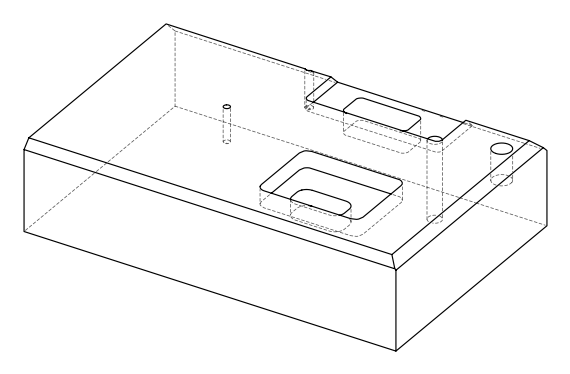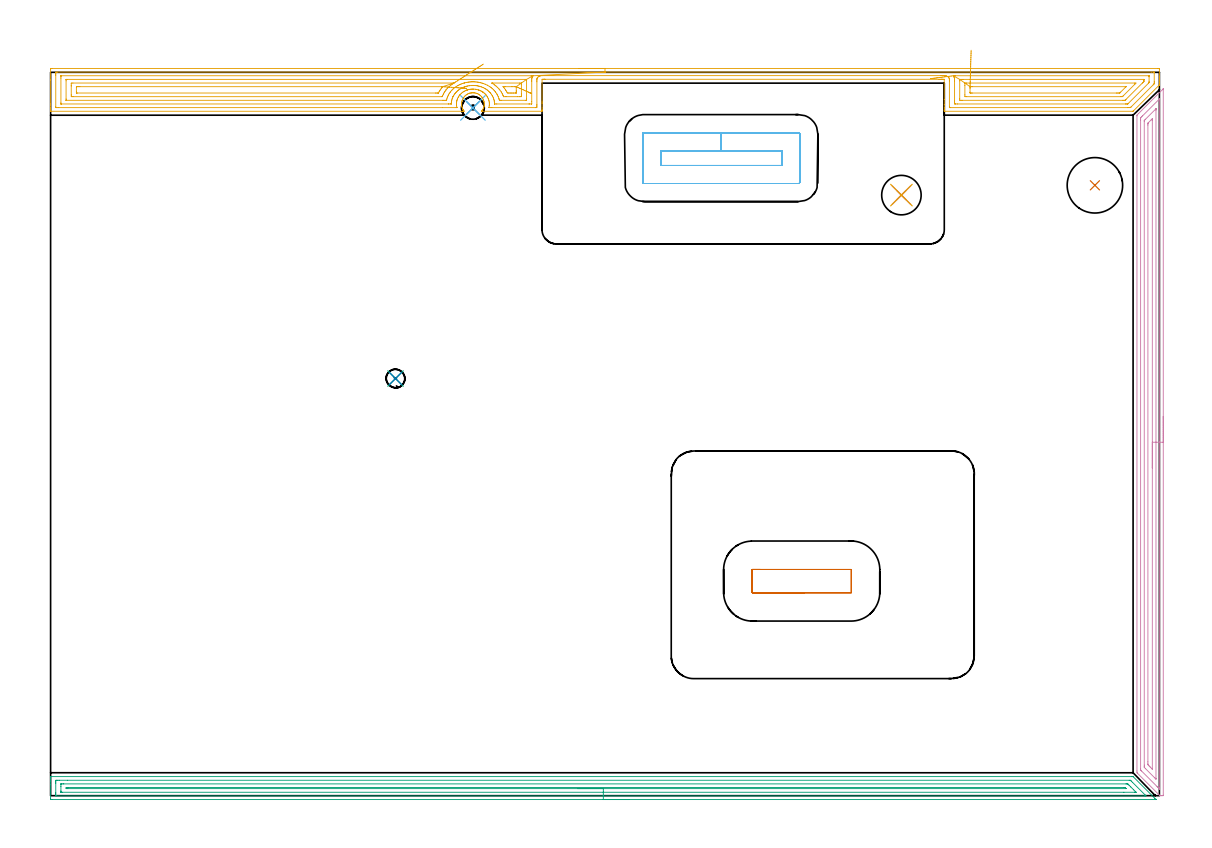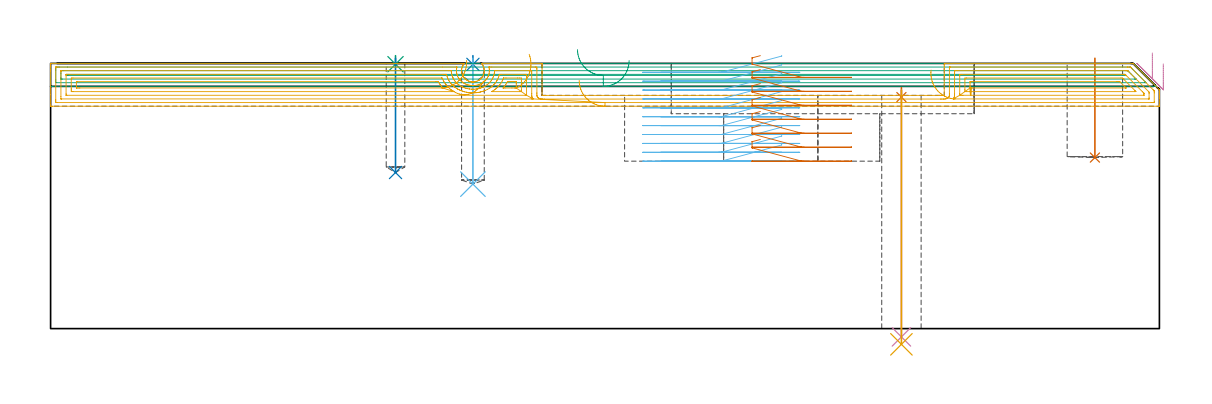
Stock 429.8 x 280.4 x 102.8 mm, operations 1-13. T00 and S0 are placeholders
(PLAN: 15 operations, 10 tool changes, 80.3 min)
(1 SPOT_DRILL | STEP1HOLE | NXT0321_9005460120000 | 0.03 min | 1315 mm3)
(2 SPOT_DRILL_1 | STEP1POCKET | NXT0321_9005460120000 | 0.03 min | 1 mm3)
(3 SPOT_DRILL_2 | STEP1POCKET_2 | NXT0321_9005460120000 | 0.03 min | 1 mm3)
(4 DRILL_THROUGH_HOLE_INTO_CENTER | STEP1HOLE | NXT0301_065 | 0.39 min | 6270 mm3)
(5 DRILL_TO_ENLARGE_THROUGH_HOLE | STEP1HOLE | UGT0301_283 | 0.4 min | 11273 mm3)
(6 DRILL_BLIND_HOLE_INTO_CENTER | STEP1POCKET | NXT0301_059 | 0.2 min | 2762 mm3)
(7 INDEXABLE_INSERT_DRILL_BLIND_HOLE_FROM_SOLID | STEP1POCKET_1 | NXT0302_014 | 0.16 min | 13140 mm3)
(8 DRILL_BLIND_HOLE_INTO_CENTER_1 | STEP1POCKET_2 | UGT0301_192 | 0.18 min | 1650 mm3)
(9 AREA_MILL | FG_CHAMFER_SURFACE | UGT0205_001 | 13.74 min | 17023 mm3)
(10 AREA_MILL_1 | FG_CHAMFER_SURFACE_1 | UGT0205_001 | 8.72 min | 14227 mm3)
(11 AREA_MILL_2 | FG_CHAMFER_SURFACE_2 | UGT0205_001 | 16.37 min | 57319 mm3)
(12 MILL_RECTANGULAR_POCKET | POCKET_RECTANGULAR_STRAIGHT | UGT0201_132 | Follow Part, ap 3.5, ae 75% | 7.14 min | 93865 mm3)
(13 MILL_RECTANGULAR_POCKET_1 | POCKET_RECTANGULAR_STRAIGHT_1 | UGT0201_105 | Follow Part, ap 5.5, ae 75% | 2.27 min | 67104 mm3)
(14 MILL_RECTANGULAR_POCKET_2 | POCKET_RECTANGULAR_STRAIGHT_2 | UGT0201_132 | Follow Part, ap 3.5, ae 75% | 11.74 min | 166152 mm3)
(15 MILL_SLOT | SLOT_PARTIAL_RECTANGULAR | NXT0201_013 | Follow Part, ap 2.5, ae 75% | 18.87 min | 76431 mm3)
(TOOL NXT0321_9005460120000 | NC Spot Drill, 142deg, 12mm, Carbide, Uncoated | D12 PA142 FL30 Z2)
(TOOL NXT0301_065 | Carbide Drill 9.4mm [860.1-0940-075A1-MM 2214] | D9.4 PA140 FL98 Z2)
(TOOL UGT0301_283 | Twist Drill 15.3 mm | D15.3 PA118 FL120 Z2)
(TOOL NXT0301_059 | Carbide Drill 8.8mm [860.1-0880-026A1-MM 2214] | D8.8 PA140 FL47 Z2)
(TOOL NXT0302_014 | Index. Insert Drill 21.5mm [880-D2150L25-03] | D21.5 PA176 FL65 Z2)
(TOOL UGT0301_192 | Twist Drill 7.2 mm | D7.2 PA118 FL66 Z2)
(TOOL UGT0205_001 | Chamfer Mill 20 x 3 x 45 deg. | D20 FL50 Z2)
(TOOL UGT0201_132 | Carbide End Mill 14.0 | D14 FL30 Z4)
(TOOL UGT0201_105 | End Mill 22 mm | D22 FL25 Z2)
(TOOL NXT0201_013 | ENDMILL 10mm | D10 FL30 Z4)
(OP 1 SPOT_DRILL)
G17 G21 G94 G90
T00 M6
G54
G17 G0 G90 X329.8 Y232.8 S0 M3
G43 Z112.8 H0
G94 G81 G98 Z89.741 F250. R93.4
G80
M5
M2
(OP 2 SPOT_DRILL_1)
G17 G21 G94 G90
T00 M6
G54
G17 G0 G90 X163.7 Y266.6 S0 M3
G43 Z112.8 H0
G94 G81 G98 Z102.421 F250. R105.8
G80
M5
M2
(OP 3 SPOT_DRILL_2)
G17 G21 G94 G90
T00 M6
G54
G17 G0 G90 X133.7 Y161.7 S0 M3
G43 Z112.8 H0
G94 G81 G98 Z102.49 F250. R105.8
G80
M5
M2
(OP 4 DRILL_THROUGH_HOLE_INTO_CENTER)
G17 G21 G94 G90
T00 M6
G54
G17 G0 G90 X329.8 Y232.8 S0 M3
G43 Z112.8 H1
G94 G73 G98 Z-3.211 F250. Q9.361 R92.4
G80
M5
M2
(OP 5 DRILL_TO_ENLARGE_THROUGH_HOLE)
G17 G21 G94 G90
T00 M6
G54
G17 G0 G90 X329.8 Y232.8 S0 M3
G43 Z112.8 H0
G94 G73 G98 Z-6.097 F250. Q13.785 R92.4
G80
M5
M2
(OP 6 DRILL_BLIND_HOLE_INTO_CENTER)
G17 G21 G94 G90
T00 M6
G54
G17 G0 G90 X163.7 Y266.6 S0 M3
G43 Z112.8 H1
G94 G81 G98 Z56. F250. R104.8
G80
M5
M2
(OP 7 INDEXABLE_INSERT_DRILL_BLIND_HOLE_FROM_SOLID)
G17 G21 G94 G90
T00 M6
G54
G17 G0 G90 X404.8 Y236.6 S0 M3
G43 Z112.8 H1
G94 G81 G98 Z66.3 F250. R104.8
G80
M5
M2
(OP 8 DRILL_BLIND_HOLE_INTO_CENTER_1)
G17 G21 G94 G90
T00 M6
G54
G17 G0 G90 X133.7 Y161.7 S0 M3
G43 Z112.8 H0
G94 G81 G98 Z60.5 F250. R104.8
G80
M5
M2
(OP 9 AREA_MILL)
G17 G21 G94 G90
T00 M6
G54
G17 G0 G90 X224.25 Y-1.5 S1061 M3
G43 Z112.8 H0
Z103.9
G94 G1 X224.212 Z103.028 F250.
X224.098 Z102.164
X223.909 Z101.312
X223.647 Z100.48
X223.313 Z99.674
X222.91 Z98.9
X222.442 Z98.164
X221.91 Z97.472
X221.321 Z96.829
X220.678 Z96.24
X219.986 Z95.708
X219.25 Z95.24
X218.476 Z94.837
X217.67 Z94.503
X216.838 Z94.241
X215.986 Z94.052
X215.122 Z93.938
X214.25 Z93.9
X0.625
X0.148 Y-1.495 Z93.903
X0.009 Y-1.492 Z93.906
X0. Y-1.024 Z94.373
Y4.275 Z99.669
Y5.69 Z101.086
Y6.041 Z101.436
Y6.744 Z102.144
Y7.022 Z102.421
X0.007 Y7.387 Z102.778
X0.009 Y7.397 Z102.788
X0.178 Y7.4 Z102.8
X418.937
X419.602 Y7.396 Z102.788
X419.629 Y7.371 Z102.769
X419.635 Y7.366 Z102.764
X428.026 Y-1.024 Z94.372
X428.481 Y-1.481 Z93.918
X428.493 Y-1.498 Z93.901
X428.481 Y-1.5 Z93.9
X428.471
X214.25
Y-0.086 Z95.314
X2.356 Y-0.085 Z95.315
X2.025 Y-0.079 Z95.321
X2.01 Y0.028 Z95.428
X2.003 Y0.264 Z95.664
X2.001 Y0.742 Z96.142
X2. Y1.149 Z96.549
Y4.682 Z100.082
X2.001 Y5.158 Z100.558
X2.002 Y5.563 Z100.963
X2.01 Y5.966 Z101.366
X2.412 Y5.983 Z101.383
X2.47 Y5.985 Z101.385
X3.306 Y5.986 Z101.386
X6.539
X418.1 Y5.985 Z101.385
X418.517 Y5.979 Z101.379
X418.569 Y5.969 Z101.369
X418.654 Y5.89 Z101.29
X418.781 Y5.767 Z101.167
X418.937 Y5.613 Z101.013
X419.393 Y5.158 Z100.558
X424.3 Y0.249 Z95.649
X424.519 Y0.024 Z95.424
X424.617 Y-0.079 Z95.321
X424.3 Y-0.085 Z95.315
X424.243
X214.25 Y-0.086 Z95.314
Y1.328 Z96.728
X4.5 Y1.329 Z96.729
X4.2 Y1.33 Z96.73
X4.1 Y1.332 Z96.732
X4.023 Y1.335 Z96.735
X4.01 Y1.341 Z96.741
X4.006 Y1.371 Z96.771
X4.003 Y1.428 Z96.828
X4.001 Y1.625 Z97.025
X4. Y1.823 Z97.223
Y3.589 Z98.989
X4.001 Y4.275 Z99.675
X4.003 Y4.469 Z99.869
X4.01 Y4.537 Z99.937
X4.02 Y4.565 Z99.965
X4.051 Y4.566 Z99.966
X4.2 Y4.569 Z99.969
X4.794 Y4.571 Z99.971
X5.094
X416.85
X417.149 Y4.569 Z99.969
X417.449 Y4.564 Z99.964
X417.527 Y4.562 Z99.962
X417.569 Y4.524 Z99.924
X417.656 Y4.441 Z99.841
X417.826 Y4.275 Z99.675
X418.043 Y4.058 Z99.458
X418.709 Y3.392 Z98.792
X419.831 Y2.27 Z97.67
X420.472 Y1.625 Z97.025
X420.725 Y1.367 Z96.767
X420.744 Y1.335 Z96.735
X420.725 Y1.334 Z96.734
X420.13 Y1.329 Z96.729
X416.034 Y1.328 Z96.728
X214.25
Y2.743 Z98.143
X6.644
X6.225 Y2.746 Z98.146
X6.025 Y2.75 Z98.15
X6.01 Y2.95 Z98.35
X6.025 Y3.15 Z98.55
X6.227 Y3.156 Z98.556
X6.462 Y3.157 Z98.557
X6.882
X416.018
X416.255 Y3.155 Z98.555
X416.5 Y3.15 Z98.55
X416.564 Y3.087 Z98.487
X416.635 Y3.016 Z98.416
X416.873 Y2.747 Z98.147
X416.863 Y2.745 Z98.145
X416.809 Y2.743 Z98.143
X214.25
X213.378 Z98.181
X212.514 Z98.295
X211.662 Z98.483
X210.83 Z98.746
X210.024 Z99.08
X209.25 Z99.482
X208.514 Z99.951
X207.822 Z100.482
X207.179 Z101.072
X206.59 Z101.715
X206.058 Z102.407
X205.59 Z103.143
X205.187 Z103.916
X204.853 Z104.722
X204.591 Z105.554
X204.402 Z106.406
X204.288 Z107.271
X204.25 Z108.143
G0 Z112.8
M5
M2
(OP 10 AREA_MILL_1)
G17 G21 G94 G90
T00 M6
G54
G17 G0 G90 X431.3 Y147. S1061 M3
G43 Z112.8 H0
Z102.6
G94 G1 Y146.962 Z101.728 F250.
Y146.848 Z100.863
Y146.659 Z100.012
Y146.397 Z99.18
Y146.063 Z98.374
Y145.66 Z97.6
Y145.192 Z96.864
Y144.66 Z96.172
Y144.071 Z95.529
Y143.428 Z94.94
Y142.736 Z94.408
Y142. Z93.94
Y141.226 Z93.537
Y140.42 Z93.203
Y139.588 Z92.941
Y138.736 Z92.752
Y137.872 Z92.638
Y137. Z92.6
Y0.183
X431.298 Y0.116 Z92.602
X431.292 Y0.01 Z92.605
X430.832 Y0. Z93.067
X430.509 Z93.391
X430.142 Z93.751
X430.096 Z93.797
X430.027 Y0.002 Z93.865
X429.999 Y0.01 Z93.894
X429.914 Y0.084 Z93.982
X429.827 Y0.173 Z94.073
X429.816 Y0.183 Z94.083
X421.322 Y8.678 Z102.578
X421.272 Y8.73 Z102.628
X421.102 Y8.905 Z102.787
X421.1 Y9.572 Z102.8
Y263.533
X421.105 Y263.804 Z102.791
X421.726 Y264.426 Z102.174
X430.967 Y273.668 Z92.932
X431.118 Y273.82 Z92.779
X431.269 Y273.966 Z92.628
X431.294 Y273.983 Z92.604
X431.299 Y273.966 Z92.599
X431.3 Y137. Z92.6
X429.886 Z94.014
Y3.095
X429.885 Y2.876 Z94.015
X429.883 Y2.731 Z94.017
X429.879 Y2.615 Z94.021
X429.876 Y2.583 Z94.024
X429.87 Y2.587 Z94.03
X429.777 Y2.676 Z94.123
X429.137 Y3.313 Z94.763
X428.882 Y3.567 Z95.018
X422.877 Y9.573 Z101.023
X422.623 Y9.83 Z101.277
X422.547 Y9.912 Z101.353
X422.53 Y9.931 Z101.37
X422.521 Y9.995 Z101.379
X422.518 Y10.139 Z101.382
X422.515 Y10.358 Z101.385
Y261.854
X422.519 Y262.639 Z101.381
X422.52 Y262.742 Z101.38
X422.623 Y262.862 Z101.277
X422.955 Y263.201 Z100.945
X423.283 Y263.533 Z100.617
X429.543 Y269.793 Z94.357
X429.662 Y269.908 Z94.238
X429.777 Y270.016 Z94.123
X429.879 Y270.103 Z94.021
X429.883 Y269.902 Z94.017
X429.885 Y269.793 Z94.015
X429.886 Y137. Z94.014
X428.472 Z95.428
X428.471 Y6.568 Z95.429
X428.47 Y6.519 Z95.43
X428.467 Y6.47 Z95.433
X428.465 Y6.446 Z95.435
X427.988 Y6.911 Z95.912
X424.412 Y10.488 Z99.488
X423.979 Y10.932 Z99.921
X423.935 Y10.99 Z99.965
X423.933 Y11.071 Z99.967
X423.93 Y11.2 Z99.97
X423.929 Y11.361 Z99.971
Y11.844
Y261.334
X423.93 Y261.539 Z99.97
X423.933 Y261.642 Z99.967
X423.935 Y261.691 Z99.965
X423.951 Y261.745 Z99.949
X424.18 Y261.977 Z99.72
X424.412 Y262.212 Z99.488
X428.434 Y266.234 Z95.466
X428.443 Y266.242 Z95.457
X428.458 Y266.25 Z95.442
X428.466 Y266.251 Z95.434
X428.467 Y266.244 Z95.433
X428.469 Y266.216 Z95.431
X428.471 Y265.954 Z95.429
X428.472 Y265.733 Z95.428
Y137.
X427.057 Z96.843
Y10.504
X427.056 Y10.467 Z96.844
X427.051 Y10.325 Z96.849
X427.006 Y10.353 Z96.894
X426.986 Y10.369 Z96.914
X426.883 Y10.467 Z97.017
X426.2 Y11.149 Z97.7
X425.988 Y11.361 Z97.912
X425.776 Y11.576 Z98.124
X425.357 Y12.004 Z98.543
X425.345 Y12.216 Z98.555
X425.344 Y12.255 Z98.556
X425.343 Y13.113 Z98.557
Y259.956
X425.347 Y260.385 Z98.553
X425.35 Y260.599 Z98.55
X425.356 Y260.696 Z98.544
X425.406 Y260.75 Z98.494
X425.501 Y260.851 Z98.399
X426.603 Y261.954 Z97.297
X426.745 Y262.094 Z97.155
X427.023 Y262.365 Z96.877
X427.048 Y262.388 Z96.852
X427.05 Y262.324 Z96.85
X427.054 Y262.144 Z96.846
X427.057 Y261.782 Z96.843
Y261.745
Y137.
Y136.128 Z96.881
Y135.264 Z96.995
Y134.412 Z97.183
Y133.58 Z97.446
Y132.774 Z97.78
Y132. Z98.182
Y131.264 Z98.651
Y130.572 Z99.182
Y129.929 Z99.772
Y129.34 Z100.415
Y128.808 Z101.107
Y128.34 Z101.843
Y127.937 Z102.616
Y127.603 Z103.422
Y127.341 Z104.254
Y127.152 Z105.106
Y127.038 Z105.971
Y127. Z106.843
G0 Z112.8
M5
M2
(OP 11 AREA_MILL_2)
G17 G21 G94 G90
T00 M6
G54
G17 G0 G90 X204.9 Y281.9 S1061 M3
G43 Z112.8 H0
Z96.2
G94 G1 X204.938 Z95.329 F250.
X205.052 Z94.464
X205.241 Z93.612
X205.503 Z92.78
X205.837 Z91.974
X206.24 Z91.2
X206.708 Z90.464
X207.24 Z89.772
X207.829 Z89.129
X208.472 Z88.54
X209.164 Z88.009
X209.9 Z87.54
X210.674 Z87.137
X211.48 Z86.803
X212.312 Z86.541
X213.164 Z86.352
X214.028 Z86.238
X214.9 Z86.2
X429.189 Y281.899 Z86.201
X429.591 Y281.896 Z86.202
X429.79 Y281.892 Z86.205
X429.8 Y281.5 Z86.596
Y278.867 Z89.228
Y278.313 Z89.784
Y277.989 Z90.108
Y277.435 Z90.661
Y277.111 Z90.984
Y276.463 Z91.637
Y276.004 Z92.096
X429.799 Y275.725 Z92.371
X429.79 Y275.49 Z92.607
X429.709 Y275.408 Z92.69
X429.656 Y275.355 Z92.743
X419.775 Y265.476 Z102.624
X419.595 Y265.304 Z102.789
X419.367 Y265.3 Z102.8
X346.598
X346.41 Y265.303 Z102.789
X346.403 Y265.475 Z102.618
X346.4 Y265.655 Z102.445
Y265.798 Z102.302
Y266.578 Z101.517
Y267.845 Z100.252
Y269.845 Z98.252
Y277.699 Z90.399
X346.
X345.705 Y277.696 Z90.396
X345.653 Y277.7 Z90.4
X345.639
X345.49
X345.382 Y277.699 Z90.394
X345.351 Z90.393
X345.259 Y277.7 Z90.398
X344.87 Z90.4
X344.366
X191.685
X191.575 Y277.699 Z90.395
X191.551 Z90.396
X191.548
X191.485 Y277.698 Z90.394
X191.396 Y277.7 Z90.4
X191.162
X191.153 Y277.693 Z90.391
X191.04 Y277.699 Z90.399
X190.793
X190.5
Y269.211 Z98.884
Y268.636 Z99.462
Y268.333 Z99.763
Y266.578 Z101.517
Y265.973 Z102.126
Y265.575 Z102.524
Y265.437 Z102.655
X190.49 Y265.302 Z102.788
X190.346 Y265.3 Z102.8
X167.131
X167.113 Y265.305 Z102.793
X167.118 Y265.324 Z102.776
X167.131 Y265.346 Z102.754
X167.174 Y265.404 Z102.696
X167.462 Y265.839 Z102.261
X167.701 Y266.297 Z101.803
X167.839 Y266.633 Z101.467
X167.953 Y266.976 Z101.124
X167.998 Y267.189 Z100.911
X168.063 Y267.635 Z100.465
X168.089 Y268.082 Z100.018
X168.067 Y268.53 Z99.57
X168.005 Y268.975 Z99.125
X167.953 Y269.224 Z98.876
X167.847 Y269.549 Z98.551
X167.718 Y269.868 Z98.232
X167.484 Y270.325 Z97.775
X167.353 Y270.523 Z97.577
X167.195 Y270.759 Z97.337
X167.058 Y270.933 Z97.161
X167.025 Y270.967 Z97.126
X166.69 Y271.311 Z96.787
X166.289 Y271.653 Z96.445
X166.239 Y271.687 Z96.411
X166.164 Y271.739 Z96.36
X165.725 Y271.992 Z96.106
X165.27 Y272.2 Z95.898
X164.826 Y272.34 Z95.755
X164.376 Y272.436 Z95.659
X164.244 Y272.45 Z95.646
X164.065 Y272.467 Z95.625
X164.025 Y272.47 Z95.619
X163.929 Y272.482 Z95.612
X163.827 Y272.48 Z95.606
X163.603 Z95.605
X163.481 Y272.482 Z95.611
X163.411 Y272.474 Z95.616
X163.308 Y272.465 Z95.629
X163.238 Y272.457 Z95.636
X163.114 Y272.445 Z95.649
X163.032 Y272.438 Z95.66
X162.587 Y272.346 Z95.753
X162.572 Y272.341 Z95.758
X162.221 Y272.226 Z95.867
X162.134 Y272.2 Z95.896
X161.693 Y272.006 Z96.093
X161.396 Y271.839 Z96.26
X161.113 Y271.653 Z96.446
X160.799 Y271.4 Z96.699
X160.564 Y271.164 Z96.931
X160.489 Y271.09 Z97.007
X160.435 Y271.027 Z97.072
X160.208 Y270.76 Z97.339
X159.904 Y270.32 Z97.78
X159.682 Y269.868 Z98.232
X159.517 Y269.426 Z98.674
X159.398 Y268.975 Z99.125
X159.334 Y268.53 Z99.57
X159.311 Y268.082 Z100.018
X159.337 Y267.635 Z100.465
X159.406 Y267.189 Z100.911
X159.529 Y266.738 Z101.362
X159.576 Y266.611 Z101.489
X159.695 Y266.297 Z101.803
X159.794 Y266.084 Z102.016
X159.904 Y265.877 Z102.223
X160.007 Y265.718 Z102.382
X160.06 Y265.636 Z102.462
X160.116 Y265.557 Z102.54
X160.225 Y265.402 Z102.694
X160.29 Y265.305 Z102.79
X159.543 Y265.3 Z102.8
X0.165
X0.01 Y265.302 Z102.788
X0.003 Y265.445 Z102.647
X0. Y265.595 Z102.504
Y265.929 Z102.17
Y266.578 Z101.517
Y267.78 Z100.317
Y268.333 Z99.761
Y277.412 Z90.686
Y281.5 Z86.597
X0.003 Y281.78 Z86.318
X0.01 Y281.892 Z86.206
X0.124 Y281.899 Z86.199
X0.611 Y281.9 Z86.2
X214.9
Y280.486 Z87.614
X426.649
X427.403 Y280.485 Z87.615
X427.544 Y280.484 Z87.616
X427.755 Y280.479 Z87.621
X427.791 Y280.471 Z87.629
X427.795 Y280.443 Z87.657
X427.797 Y280.413 Z87.687
X427.8 Y280.232 Z87.868
X427.799 Y276.721 Z91.379
X427.795 Y276.233 Z91.867
X427.79 Y276.038 Z92.062
X427.785 Y275.947 Z92.153
X427.741 Y275.9 Z92.2
X427.403 Y275.553 Z92.547
X418.893 Y267.044 Z101.056
X418.753 Y266.905 Z101.195
X418.638 Y266.795 Z101.305
X418.563 Y266.725 Z101.375
X418.474 Y266.721 Z101.379
X418.332 Y266.717 Z101.383
X417.581 Y266.714 Z101.386
X417.442
X348.83 Y266.715 Z101.385
X348.69
X348.464 Y266.72 Z101.38
X348.415 Y266.721 Z101.379
X348.409 Y266.752 Z101.348
X348.405 Y266.791 Z101.309
X348.401 Y267. Z101.1
X348.399 Y277.111 Z90.989
X348.396 Y277.538 Z90.562
X348.388 Y277.762 Z90.338
X348.348 Y277.989 Z90.111
X348.304 Y278.11 Z89.99
X348.219 Y278.271 Z89.829
X348.086 Y278.448 Z89.652
X347.938 Y278.594 Z89.506
X347.78 Y278.714 Z89.386
X347.515 Y278.867 Z89.233
X347.178 Y278.995 Z89.105
X347.045 Y279.032 Z89.068
X346.834 Y279.074 Z89.026
X346.472 Y279.106 Z88.994
X346.152 Y279.111 Z88.989
X345.901 Y279.113 Z88.987
X345.259 Y279.115 Z88.985
X345.006
X191.433
X190.793 Y279.111 Z88.989
X190.547 Y279.107 Z88.993
X190.228 Y279.094 Z89.006
X189.9 Y279.042 Z89.058
X189.758 Y279.006 Z89.094
X189.385 Y278.867 Z89.233
X189.145 Y278.731 Z89.369
X189.007 Y278.631 Z89.469
X188.793 Y278.423 Z89.677
X188.696 Y278.294 Z89.806
X188.628 Y278.177 Z89.923
X188.552 Y277.989 Z90.111
X188.515 Y277.796 Z90.304
X188.506 Y277.604 Z90.496
X188.501 Y277.111 Z90.989
X188.5 Y276.731 Z91.369
Y267.954 Z100.146
X188.498 Y267.455 Z100.645
X188.494 Y267.082 Z101.018
X188.481 Y266.721 Z101.379
X188.114 Y266.716 Z101.384
X187.974 Y266.715 Z101.385
X171.011 Y266.714 Z101.386
X170.257 Y266.715 Z101.385
X170.115 Y266.716 Z101.384
X169.954 Y266.721 Z101.379
X169.93 Y266.726 Z101.374
Y266.741 Z101.359
X169.931 Y266.76 Z101.34
X169.95 Y266.879 Z101.221
X170.037 Y267.455 Z100.645
X170.058 Y267.651 Z100.449
X170.075 Y267.979 Z100.121
X170.068 Y268.333 Z99.767
X170.058 Y268.528 Z99.572
X169.967 Y269.211 Z98.889
X169.88 Y269.582 Z98.519
X169.699 Y270.089 Z98.011
X169.599 Y270.327 Z97.773
X169.364 Y270.8 Z97.3
X169.26 Y270.967 Z97.133
X169.085 Y271.24 Z96.86
X168.846 Y271.558 Z96.542
X168.714 Y271.717 Z96.383
X168.596 Y271.844 Z96.256
X168.471 Y271.974 Z96.126
X168.275 Y272.163 Z95.937
X168.075 Y272.336 Z95.764
X167.859 Y272.519 Z95.581
X167.602 Y272.722 Z95.378
X167.578 Y272.74 Z95.36
X167.521 Y272.778 Z95.322
X166.921 Y273.118 Z94.982
X166.685 Y273.23 Z94.87
X166.338 Y273.388 Z94.712
X166.097 Y273.481 Z94.619
X165.814 Y273.578 Z94.522
X165.792 Y273.585 Z94.515
X165.743 Y273.6 Z94.5
X164.899 Y273.796 Z94.304
X164.664 Y273.831 Z94.269
X164.006 Y273.891 Z94.209
X163.706 Y273.895 Z94.205
X163.408 Y273.892 Z94.208
X163.114 Y273.87 Z94.23
X162.865 Y273.844 Z94.256
X162.561 Y273.806 Z94.294
X162.221 Y273.739 Z94.361
X162.106 Y273.713 Z94.387
X161.664 Y273.6 Z94.5
X161.408 Y273.521 Z94.579
X161.386 Y273.514 Z94.586
X161.36 Y273.505 Z94.595
X161.328 Y273.493 Z94.607
X160.779 Y273.262 Z94.838
X160.435 Y273.097 Z95.003
X160.193 Y272.96 Z95.14
X159.815 Y272.722 Z95.378
X159.655 Y272.611 Z95.489
X159.542 Y272.525 Z95.575
X159.17 Y272.21 Z95.89
X158.807 Y271.844 Z96.256
X158.731 Y271.764 Z96.336
X158.649 Y271.669 Z96.431
X158.436 Y271.4 Z96.7
X158.342 Y271.269 Z96.831
X158.136 Y270.967 Z97.133
X157.998 Y270.729 Z97.371
X157.756 Y270.244 Z97.856
X157.713 Y270.131 Z97.969
X157.698 Y270.089 Z98.011
X157.578 Y269.741 Z98.359
X157.5 Y269.463 Z98.637
X157.436 Y269.211 Z98.889
X157.361 Y268.722 Z99.378
X157.332 Y268.333 Z99.767
X157.321 Y268.113 Z99.987
X157.328 Y267.877 Z100.223
X157.363 Y267.455 Z100.645
X157.46 Y266.869 Z101.231
X157.481 Y266.753 Z101.347
X157.487 Y266.721 Z101.379
X157.474 Y266.72 Z101.38
X157.429 Y266.717 Z101.383
X157.24 Y266.715 Z101.385
X151.925 Y266.714 Z101.386
X3.151
X2.397 Y266.715 Z101.385
X2.256 Y266.716 Z101.384
X2.045 Y266.721 Z101.379
X2.009 Y266.729 Z101.371
X2.005 Y266.757 Z101.343
X2.003 Y266.787 Z101.313
X2. Y266.968 Z101.132
Y279.257 Z88.843
X2.003 Y279.744 Z88.356
X2.009 Y280.126 Z87.974
X2.03 Y280.479 Z87.621
X2.397 Y280.484 Z87.616
X2.537 Y280.485 Z87.615
X214.9 Y280.486 Z87.614
X186.988 Y279.063 Z89.037
X186.866 Y278.867 Z89.233
X186.749 Y278.662 Z89.438
X186.685 Y278.516 Z89.584
X186.6 Y278.297 Z89.803
X186.533 Y277.989 Z90.111
X186.514 Y277.806 Z90.294
X186.502 Y277.111 Z90.989
X186.501 Y276.942 Z91.158
X186.5 Y269.042 Z99.058
X186.495 Y268.333 Z99.767
X186.492 Y268.172 Z99.928
X186.477 Y268.135 Z99.965
X186.432 Y268.133 Z99.967
X186.328 Y268.131 Z99.969
X185.643 Y268.129 Z99.971
X185.435 Y268.128 Z99.972
X172.935 Y268.129 Z99.971
X172.249 Y268.13 Z99.97
X172.152 Y268.133 Z99.967
X172.136 Y268.135 Z99.965
X172.092 Y268.15 Z99.95
X172.079 Y268.297 Z99.803
X172.042 Y268.781 Z99.319
X171.984 Y269.211 Z98.889
X171.974 Y269.278 Z98.822
X171.873 Y269.727 Z98.373
X171.76 Y270.089 Z98.011
X171.61 Y270.514 Z97.586
X171.399 Y270.967 Z97.133
X171.149 Y271.435 Z96.665
X170.884 Y271.844 Z96.256
X170.622 Y272.209 Z95.891
X170.446 Y272.424 Z95.676
X170.257 Y272.634 Z95.466
X170.169 Y272.722 Z95.378
X169.759 Y273.114 Z94.986
X169.364 Y273.451 Z94.649
X169.172 Y273.6 Z94.5
X168.955 Y273.756 Z94.344
X168.757 Y273.882 Z94.218
X168.471 Y274.051 Z94.049
X168.196 Y274.208 Z93.892
X167.654 Y274.478 Z93.622
X167.578 Y274.513 Z93.587
X167.512 Y274.543 Z93.557
X166.987 Y274.747 Z93.353
X166.685 Y274.845 Z93.255
X166.456 Y274.915 Z93.185
X166.163 Y274.991 Z93.109
X165.792 Y275.078 Z93.022
X165.44 Y275.157 Z92.943
X165.036 Y275.221 Z92.879
X164.899 Y275.236 Z92.864
X164.054 Y275.308 Z92.792
X164.006 Y275.31 Z92.79
X163.581 Y275.308 Z92.792
X163.171 Y275.299 Z92.801
X163.114 Y275.295 Z92.805
X162.361 Y275.217 Z92.883
X162.221 Y275.2 Z92.9
X161.605 Y275.083 Z93.017
X161.328 Y275.017 Z93.083
X160.897 Y274.901 Z93.199
X160.435 Y274.754 Z93.346
X160.235 Y274.675 Z93.425
X159.751 Y274.478 Z93.622
X159.542 Y274.38 Z93.72
X159.228 Y274.224 Z93.876
X159.023 Y274.11 Z93.99
X158.649 Y273.884 Z94.216
X158.475 Y273.771 Z94.329
X158.224 Y273.6 Z94.5
X157.966 Y273.394 Z94.706
X157.756 Y273.22 Z94.88
X157.493 Y272.981 Z95.119
X157.236 Y272.722 Z95.378
X157.058 Y272.531 Z95.569
X156.863 Y272.308 Z95.792
X156.657 Y272.047 Z96.053
X156.515 Y271.844 Z96.256
X156.297 Y271.523 Z96.577
X155.991 Y270.967 Z97.133
X155.984 Y270.954 Z97.146
X155.971 Y270.926 Z97.174
X155.728 Y270.328 Z97.772
X155.639 Y270.089 Z98.011
X155.519 Y269.655 Z98.445
X155.424 Y269.211 Z98.889
X155.379 Y268.915 Z99.185
X155.325 Y268.333 Z99.767
X155.313 Y268.217 Z99.883
X155.306 Y268.161 Z99.939
X155.302 Y268.138 Z99.962
X155.28 Y268.135 Z99.965
X155.078 Y268.132 Z99.968
X154.393 Y268.129 Z99.971
X154.185
X4.113
X4.058 Y268.13 Z99.97
X4.022 Y268.133 Z99.967
X4.01 Y268.136 Z99.964
X4.008 Y268.154 Z99.946
X4.003 Y268.333 Z99.767
X4. Y268.513 Z99.587
Y278.168 Z89.932
X4.002 Y278.867 Z89.233
X4.005 Y279.041 Z89.059
X4.01 Y279.065 Z89.035
X4.028 Y279.067 Z89.033
X4.079 Y279.069 Z89.031
X4.183 Y279.071 Z89.029
X186.328
X186.537 Y279.07 Z89.03
X186.953 Y279.064 Z89.036
X186.988 Y279.063 Z89.037
X184.494 Y277.646 Z90.454
X184.496 Y277.626 Z90.474
X184.499 Y277.531 Z90.569
X184.5 Y270.089 Z98.011
X184.494 Y269.671 Z98.429
X184.49 Y269.567 Z98.533
X184.487 Y269.549 Z98.551
X184.457 Y269.547 Z98.553
X184.39 Y269.545 Z98.555
X184.205 Y269.543 Z98.557
X174.721
X174.382 Y269.544 Z98.556
X174.106 Y269.547 Z98.553
X173.975 Y269.55 Z98.55
X173.828 Y270.058 Z98.042
X173.814 Y270.103 Z97.997
X173.501 Y270.967 Z97.133
X173.231 Y271.554 Z96.546
X173.07 Y271.844 Z96.256
X172.935 Y272.079 Z96.021
X172.496 Y272.722 Z95.378
X172.3 Y272.981 Z95.119
X172.042 Y273.281 Z94.819
X171.733 Y273.6 Z94.5
X171.149 Y274.144 Z93.956
X170.745 Y274.478 Z93.622
X170.257 Y274.831 Z93.269
X169.38 Y275.355 Z92.745
X169.364 Y275.364 Z92.736
X169.345 Y275.374 Z92.726
X168.471 Y275.777 Z92.323
X167.759 Y276.055 Z92.045
X167.578 Y276.114 Z91.986
X167.192 Y276.233 Z91.867
X166.685 Y276.36 Z91.74
X166.514 Y276.401 Z91.699
X166.1 Y276.493 Z91.607
X165.792 Y276.551 Z91.549
X165.409 Y276.61 Z91.49
X164.899 Y276.659 Z91.441
X164.426 Y276.698 Z91.402
X164.006 Y276.72 Z91.38
X163.51 Y276.721 Z91.379
X163.114 Y276.71 Z91.39
X162.664 Y276.675 Z91.425
X162.221 Y276.631 Z91.469
X161.857 Y276.591 Z91.509
X161.328 Y276.494 Z91.606
X161.105 Y276.452 Z91.648
X160.435 Y276.295 Z91.805
X160.385 Y276.283 Z91.817
X160.203 Y276.233 Z91.867
X159.705 Y276.073 Z92.027
X159.542 Y276.019 Z92.081
X159.062 Y275.828 Z92.272
X158.649 Y275.656 Z92.444
X158.442 Y275.559 Z92.541
X158.022 Y275.355 Z92.745
X157.851 Y275.263 Z92.837
X157.756 Y275.208 Z92.892
X157.3 Y274.926 Z93.174
X156.863 Y274.64 Z93.46
X156.768 Y274.571 Z93.529
X156.647 Y274.478 Z93.622
X156.28 Y274.173 Z93.927
X155.971 Y273.904 Z94.196
X155.814 Y273.754 Z94.346
X155.662 Y273.6 Z94.5
X155.381 Y273.302 Z94.798
X155.078 Y272.952 Z95.148
X154.975 Y272.823 Z95.277
X154.899 Y272.722 Z95.378
X154.609 Y272.306 Z95.794
X154.493 Y272.133 Z95.967
X154.325 Y271.844 Z96.256
X154.275 Y271.756 Z96.344
X154.185 Y271.586 Z96.514
X153.99 Y271.158 Z96.942
X153.909 Y270.967 Z97.133
X153.736 Y270.531 Z97.569
X153.601 Y270.089 Z98.011
X153.534 Y269.851 Z98.249
X153.493 Y269.691 Z98.409
X153.47 Y269.607 Z98.493
X153.455 Y269.554 Z98.546
X153.429 Y269.55 Z98.55
X153.292 Y269.547 Z98.553
X152.953 Y269.544 Z98.556
X152.399 Y269.543 Z98.557
X152.062
X6.134
X6.058 Y269.545 Z98.555
X6.024 Y269.547 Z98.553
X6.01 Y269.55 Z98.55
X6.008 Y269.569 Z98.531
X6.004 Y269.666 Z98.434
X6. Y270.058 Z98.042
Y277.111 Z90.989
X6.007 Y277.534 Z90.566
X6.01 Y277.638 Z90.462
X6.021 Y277.651 Z90.449
X6.054 Y277.653 Z90.447
X6.121 Y277.655 Z90.445
X6.306 Y277.657 Z90.443
X183.987
X184.373 Y277.656 Z90.444
X184.45 Y277.653 Z90.447
X184.484 Y277.651 Z90.449
X184.494 Y277.646 Z90.454
X182.49 Y276.233 Z91.867
X182.498 Y275.609 Z92.491
X182.5 Y272.097 Z96.003
X182.499 Y271.844 Z96.256
X182.496 Y271.223 Z96.877
X182.49 Y270.967 Z97.133
X181.874 Y270.957 Z97.143
X180.981
X176.517
X175.622 Y270.958 Z97.142
X175.614 Y270.959 Z97.141
X175.582 Y270.967 Z97.133
X175.552 Y271.027 Z97.073
X175.444 Y271.302 Z96.798
X175.342 Y271.532 Z96.568
X175.195 Y271.844 Z96.256
X175.065 Y272.107 Z95.993
X174.733 Y272.71 Z95.39
X174.721 Y272.728 Z95.372
X174.101 Y273.6 Z94.5
X173.828 Y273.927 Z94.173
X173.301 Y274.478 Z93.622
X172.935 Y274.822 Z93.278
X172.65 Y275.079 Z93.021
X172.315 Y275.355 Z92.745
X172.042 Y275.562 Z92.538
X171.353 Y276.033 Z92.067
X171.149 Y276.159 Z91.941
X171.032 Y276.233 Z91.867
X171.14 Y276.242 Z91.858
X171.149 Y276.243 Z91.857
X181.854
X182.49 Y276.233 Z91.867
X180.49 Y274.817 Z93.283
X180.493 Y274.8 Z93.3
X180.497 Y274.726 Z93.374
X180.499 Y274.616 Z93.484
X180.5 Y274.478 Z93.622
Y273.185 Z94.915
X180.497 Y272.722 Z95.378
X180.494 Y272.515 Z95.585
X180.49 Y272.412 Z95.688
X180.478 Y272.378 Z95.722
X180.43 Y272.376 Z95.724
X180.078 Y272.373 Z95.727
X179.542 Y272.371 Z95.729
X179.185
X178.649
X178.292 Y272.372 Z95.728
X177.753 Y272.374 Z95.726
X177.399 Y272.378 Z95.722
X177.064 Y272.392 Z95.708
X176.874 Y272.722 Z95.378
X176.507 Y273.353 Z94.747
X176.339 Y273.6 Z94.5
X175.979 Y274.118 Z93.982
X175.696 Y274.478 Z93.622
X175.614 Y274.58 Z93.52
X175.433 Y274.799 Z93.301
X175.414 Y274.824 Z93.276
X175.423 Y274.826 Z93.274
X175.445 Y274.827 Z93.273
X175.614 Y274.828 Z93.272
X176.149 Y274.829 Z93.271
X178.828
X179.721
X180.078 Y274.827 Z93.273
X180.435 Y274.824 Z93.276
X180.48 Y274.822 Z93.278
X180.49 Y274.817 Z93.283
X181.215 Y274.495 Z93.646
X181.908 Y274.187 Z94.077
X182.564 Y273.895 Z94.573
X183.178 Y273.622 Z95.129
X183.746 Y273.37 Z95.742
X184.262 Y273.14 Z96.406
X184.724 Y272.935 Z97.117
X185.127 Y272.755 Z97.87
X185.469 Y272.603 Z98.658
X185.747 Y272.48 Z99.476
X185.958 Y272.386 Z100.317
X186.102 Y272.322 Z101.175
X186.177 Y272.289 Z102.044
X186.182 Y272.286 Z102.916
X186.118 Y272.315 Z103.785
X185.985 Y272.374 Z104.646
X185.784 Y272.463 Z105.49
X185.516 Y272.582 Z106.312
G0 X167.748 Y283.572 Z95.899
G1 X167.371 Y283.33 Z95.151
X166.94 Y283.052 Z94.445
X166.46 Y282.743 Z93.785
X165.933 Y282.404 Z93.179
X165.363 Y282.037 Z92.629
X164.756 Y281.646 Z92.14
X164.114 Y281.233 Z91.716
X163.445 Y280.801 Z91.361
X162.752 Y280.355 Z91.076
X162.04 Y279.897 Z90.864
X161.316 Y279.43 Z90.726
X160.584 Y278.959 Z90.664
X159.851 Y278.487 Z90.678
X159.121 Y278.017 Z90.769
X158.401 Y277.553 Z90.934
X157.696 Y277.099 Z91.174
X157.011 Y276.658 Z91.485
X156.351 Y276.233 Z91.867
X156.121 Y276.085 Z92.015
X155.971 Y275.987 Z92.113
X155.589 Y275.731 Z92.369
X155.403 Y275.603 Z92.497
X155.078 Y275.363 Z92.737
X155.069 Y275.355 Z92.745
X154.597 Y274.95 Z93.15
X154.185 Y274.58 Z93.52
X154.133 Y274.529 Z93.571
X154.083 Y274.478 Z93.622
X153.704 Y274.073 Z94.027
X153.294 Y273.6 Z94.5
X153.292 Y273.597 Z94.503
X152.923 Y273.085 Z95.015
X152.674 Y272.722 Z95.378
X152.573 Y272.551 Z95.549
X152.399 Y272.245 Z95.855
X152.264 Y271.977 Z96.123
X152.202 Y271.844 Z96.256
X151.989 Y271.37 Z96.73
X151.811 Y270.967 Z97.133
X151.516 Y270.957 Z97.143
X151.506
X8.657
X8.01 Y270.967 Z97.133
X8.002 Y271.601 Z96.499
X8. Y275.114 Z92.986
X8.001 Y275.355 Z92.745
X8.004 Y275.988 Z92.112
X8.01 Y276.233 Z91.867
X8.637 Y276.243 Z91.857
X155.971
X156.351 Y276.233 Z91.867
X151.981 Y274.823 Z93.277
X151.958 Y274.79 Z93.31
X151.899 Y274.713 Z93.387
X151.617 Y274.369 Z93.731
X151.506 Y274.23 Z93.87
X151.239 Y273.863 Z94.237
X151.053 Y273.6 Z94.5
X150.877 Y273.341 Z94.759
X150.613 Y272.902 Z95.198
X150.333 Y272.385 Z95.715
X150.29 Y272.378 Z95.722
X150.196 Y272.375 Z95.725
X150.076 Y272.372 Z95.728
X149.721 Y272.371 Z95.729
X149.185
X10.433 Y272.372 Z95.728
X10.076 Y272.374 Z95.726
X10.029 Y272.376 Z95.724
X10.011 Y272.378 Z95.722
X10.009 Y272.392 Z95.708
X10.004 Y272.467 Z95.633
X10.001 Y272.58 Z95.52
X10. Y272.722 Z95.378
X10.001 Y274.478 Z93.622
X10.003 Y274.69 Z93.41
X10.008 Y274.796 Z93.304
X10.01 Y274.818 Z93.282
X10.027 Y274.822 Z93.278
X10.08 Y274.825 Z93.275
X10.433 Y274.828 Z93.272
X10.969 Y274.829 Z93.271
X11.326
X151.506 Y274.828 Z93.272
X151.863 Y274.826 Z93.274
X151.964 Y274.824 Z93.276
X151.981 Y274.823 Z93.277
X152.845 Y274.762 Z93.376
X153.698 Y274.702 Z93.55
X154.532 Y274.644 Z93.798
X155.342 Y274.587 Z94.118
X156.121 Y274.532 Z94.507
X156.862 Y274.48 Z94.963
X157.562 Y274.43 Z95.483
X158.213 Y274.384 Z96.061
X158.812 Y274.342 Z96.694
X159.354 Y274.304 Z97.377
X159.834 Y274.27 Z98.104
X160.249 Y274.241 Z98.871
X160.596 Y274.217 Z99.671
X160.872 Y274.197 Z100.499
X161.075 Y274.183 Z101.347
X161.203 Y274.174 Z102.21
X161.256 Y274.17 Z103.081
X161.233 Y274.172 Z103.953
G0 Z112.8
X341.299 Y277.974
Z100.204
G1 X341.229 Y277.965 Z99.335
X341.235 Z98.462
X341.316 Y277.976 Z97.594
X341.472 Y277.995 Z96.736
X341.701 Y278.024 Z95.895
X342.002 Y278.062 Z95.077
X342.373 Y278.109 Z94.289
X342.811 Y278.164 Z93.536
X343.312 Y278.227 Z92.824
X343.872 Y278.298 Z92.16
X344.488 Y278.376 Z91.547
X345.155 Y278.46 Z90.99
X345.867 Y278.55 Z90.495
X346.619 Y278.644 Z90.063
X347.406 Y278.744 Z89.7
X348.221 Y278.846 Z89.407
X349.059 Y278.952 Z89.186
X349.912 Y279.06 Z89.04
X349.951 Y279.065 Z89.035
X350.06 Y279.068 Z89.032
X350.199 Y279.07 Z89.03
X350.408 Y279.071 Z89.029
X350.616
X425.687
X425.742 Y279.069 Z89.031
X425.778 Y279.067 Z89.033
X425.79 Y279.064 Z89.036
X425.792 Y279.046 Z89.054
X425.797 Y278.867 Z89.233
X425.8 Y278.687 Z89.413
X425.799 Y276.932 Z91.168
X425.794 Y276.582 Z91.518
X425.79 Y276.41 Z91.69
X425.617 Y276.216 Z91.884
X417.658 Y268.258 Z99.842
X417.581 Y268.184 Z99.916
X417.532 Y268.143 Z99.957
X417.494 Y268.135 Z99.965
X417.41 Y268.133 Z99.967
X417.239 Y268.13 Z99.97
X416.897 Y268.129 Z99.971
X416.689 Y268.128 Z99.972
X351.509 Y268.129 Z99.971
X350.823 Y268.13 Z99.97
X350.616 Y268.132 Z99.968
X350.418 Y268.135 Z99.965
X350.409 Y268.333 Z99.767
X350.402 Y268.543 Z99.557
X350.4 Y269.211 Z98.889
Y269.423 Z98.677
X350.399 Y277.111 Z90.989
X350.398 Y277.326 Z90.774
X350.389 Y277.656 Z90.444
X350.364 Y277.989 Z90.111
X350.301 Y278.299 Z89.801
X350.234 Y278.481 Z89.619
X350.155 Y278.647 Z89.453
X350.033 Y278.867 Z89.233
X349.912 Y279.06 Z89.04
X352.402 Y277.65 Z90.45
X352.743 Y277.654 Z90.446
X353.295 Y277.656 Z90.444
X353.632 Y277.657 Z90.443
X423.666 Y277.656 Z90.444
X423.742 Y277.655 Z90.445
X423.777 Y277.652 Z90.448
X423.79 Y277.65 Z90.45
X423.792 Y277.631 Z90.469
X423.796 Y277.534 Z90.566
X423.8 Y277.142 Z90.958
X423.799 Y277.111 Z90.989
X423.791 Y276.9 Z91.2
X423.788 Y276.849 Z91.251
X423.754 Y276.811 Z91.289
X423.69 Y276.742 Z91.358
X423.505 Y276.554 Z91.546
X423.185 Y276.233 Z91.867
X416.866 Y269.915 Z98.185
X416.689 Y269.74 Z98.36
X416.504 Y269.565 Z98.535
X416.474 Y269.55 Z98.55
X416.435 Y269.547 Z98.553
X416.349 Y269.544 Z98.556
X415.796 Y269.543 Z98.557
X415.458
X353.295 Y269.544 Z98.556
X352.955 Y269.545 Z98.555
X352.402 Y269.55 Z98.55
X352.4 Y270.089 Z98.011
Y277.111 Z90.989
X352.402 Y277.65 Z90.45
X354.41 Y276.233 Z91.867
X355.071 Y276.243 Z91.857
X420.26
X420.723 Y276.233 Z91.867
X420.497 Y276. Z92.1
X420.26 Y275.759 Z92.341
X415.796 Y271.295 Z96.805
X415.628 Y271.132 Z96.968
X415.456 Y270.967 Z97.133
X414.912 Y270.957 Z97.143
X355.09
X354.41 Y270.967 Z97.133
X354.401 Y271.634 Z96.466
Y275.355 Z92.745
X354.404 Y276.02 Z92.08
X354.41 Y276.233 Z91.867
X356.41 Y274.815 Z93.285
X356.516 Y274.822 Z93.278
X356.866 Y274.825 Z93.275
X357.402 Y274.828 Z93.272
X416.742 Y274.829 Z93.271
X416.798 Y274.827 Z93.273
X416.845 Y274.825 Z93.275
X416.862 Y274.823 Z93.277
X416.845 Y274.803 Z93.297
X416.761 Y274.712 Z93.388
X416.689 Y274.636 Z93.464
X416.609 Y274.556 Z93.544
X414.774 Y272.722 Z95.378
X414.518 Y272.472 Z95.628
X414.443 Y272.402 Z95.698
X414.413 Y272.378 Z95.722
X414.362 Y272.376 Z95.724
X414.01 Y272.373 Z95.727
X413.474 Y272.371 Z95.729
X413.117
X357.223
X356.866 Y272.373 Z95.727
X356.509 Y272.376 Z95.724
X356.417 Y272.378 Z95.722
X356.41 Y272.448 Z95.652
X356.405 Y272.569 Z95.531
X356.402 Y272.722 Z95.378
X356.4 Y274.058 Z94.042
X356.403 Y274.478 Z93.622
X356.407 Y274.707 Z93.393
X356.41 Y274.815 Z93.285
X356.429 Y275.458 Z92.696
X356.449 Y276.15 Z92.165
X356.47 Y276.886 Z91.696
X356.493 Y277.659 Z91.294
X356.517 Y278.465 Z90.96
X356.541 Y279.297 Z90.698
X356.566 Y280.148 Z90.509
X356.591 Y281.012 Z90.395
X356.617 Y281.884 Z90.358
X356.642 Y282.755 Z90.396
X356.667 Y283.619 Z90.51
X356.692 Y284.471 Z90.699
X356.717 Y285.302 Z90.961
X356.74 Y286.108 Z91.295
X356.763 Y286.881 Z91.698
X356.784 Y287.617 Z92.167
X356.805 Y288.308 Z92.699
X356.823 Y288.951 Z93.288
G0 Z112.8
M5
M2
(OP 12 MILL_RECTANGULAR_POCKET)
G17 G21 G94 G90
T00 M6
G54
G17 G0 G90 X283.4 Y249.395 S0 M3
G43 Z112.802 H0
Z105.801
G94 G1 Y250. Z105.639 F250.
X259.95 Z99.356
X236.5 F500.
Y244.3
X283.4
Y250.
X259.95
Y257.
X230.
G3 X229.5 Y256.5 R0.5
G1 Y237.8
G3 X230. Y237.3 R0.5
G1 X289.9
G3 X290.4 Y237.8 R0.5
G1 Y256.5
G3 X289.9 Y257. R0.5
G1 X259.95
X258.95
G0 X283.4 Y249.395 Z102.356
G1 Y250. Z102.194 F250.
X259.95 Z95.91
X236.5 F500.
Y244.3
X283.4
Y250.
X259.95
Y257.
X230.
G3 X229.5 Y256.5 R0.5
G1 Y237.8
G3 X230. Y237.3 R0.5
G1 X289.9
G3 X290.4 Y237.8 R0.5
G1 Y256.5
G3 X289.9 Y257. R0.5
G1 X259.95
X258.95
G0 X283.4 Y249.395 Z98.91
G1 Y250. Z98.748 F250.
X259.95 Z92.465
X236.5 F500.
Y244.3
X283.4
Y250.
X259.95
Y257.
X230.
G3 X229.5 Y256.5 R0.5
G1 Y237.8
G3 X230. Y237.3 R0.5
G1 X289.9
G3 X290.4 Y237.8 R0.5
G1 Y256.5
G3 X289.9 Y257. R0.5
G1 X259.95
X258.95
G0 X283.4 Y249.395 Z95.465
G1 Y250. Z95.303 F250.
X259.95 Z89.019
X236.5 F500.
Y244.3
X283.4
Y250.
X259.95
Y257.
X230.
G3 X229.5 Y256.5 R0.5
G1 Y237.8
G3 X230. Y237.3 R0.5
G1 X289.9
G3 X290.4 Y237.8 R0.5
G1 Y256.5
G3 X289.9 Y257. R0.5
G1 X259.95
X258.95
G0 X283.4 Y249.395 Z92.019
G1 Y250. Z91.857 F250.
X259.95 Z85.574
X236.5 F500.
Y244.3
X283.4
Y250.
X259.95
Y257.
X230.
G3 X229.5 Y256.5 R0.5
G1 Y237.8
G3 X230. Y237.3 R0.5
G1 X289.9
G3 X290.4 Y237.8 R0.5
G1 Y256.5
G3 X289.9 Y257. R0.5
G1 X259.95
X258.95
G0 X283.4 Y249.395 Z88.574
G1 Y250. Z88.411 F250.
X259.95 Z82.128
X236.5 F500.
Y244.3
X283.4
Y250.
X259.95
Y257.
X230.
G3 X229.5 Y256.5 R0.5
G1 Y237.8
G3 X230. Y237.3 R0.5
G1 X289.9
G3 X290.4 Y237.8 R0.5
G1 Y256.5
G3 X289.9 Y257. R0.5
G1 X259.95
X258.95
G0 X283.4 Y249.395 Z85.128
G1 Y250. Z84.966 F250.
X259.95 Z78.682
X236.5 F500.
Y244.3
X283.4
Y250.
X259.95
Y257.
X230.
G3 X229.5 Y256.5 R0.5
G1 Y237.8
G3 X230. Y237.3 R0.5
G1 X289.9
G3 X290.4 Y237.8 R0.5
G1 Y256.5
G3 X289.9 Y257. R0.5
G1 X259.95
X258.95
G0 X283.4 Y249.395 Z81.682
G1 Y250. Z81.52 F250.
X259.95 Z75.237
X236.5 F500.
Y244.3
X283.4
Y250.
X259.95
Y257.
X230.
G3 X229.5 Y256.5 R0.5
G1 Y237.8
G3 X230. Y237.3 R0.5
G1 X289.9
G3 X290.4 Y237.8 R0.5
G1 Y256.5
G3 X289.9 Y257. R0.5
G1 X259.95
X258.95
G0 X283.4 Y249.395 Z78.237
G1 Y250. Z78.075 F250.
X259.95 Z71.791
X236.5 F500.
Y244.3
X283.4
Y250.
X259.95
Y257.
X230.
G3 X229.5 Y256.5 R0.5
G1 Y237.8
G3 X230. Y237.3 R0.5
G1 X289.9
G3 X290.4 Y237.8 R0.5
G1 Y256.5
G3 X289.9 Y257. R0.5
G1 X259.95
X258.95
G0 X283.4 Y249.395 Z74.791
G1 Y250. Z74.629 F250.
X259.95 Z68.346
X236.5 F500.
Y244.3
X283.4
Y250.
X259.95
Y257.
X230.
G3 X229.5 Y256.5 R0.5
G1 Y237.8
G3 X230. Y237.3 R0.5
G1 X289.9
G3 X290.4 Y237.8 R0.5
G1 Y256.5
G3 X289.9 Y257. R0.5
G1 X259.95
X258.95
G0 X283.4 Y249.395 Z71.346
G1 Y250. Z71.183 F250.
X259.95 Z64.9
X236.5 F500.
Y244.3
X283.4
Y250.
X259.95
Y257.
X230.
G3 X229.5 Y256.5 R0.5
G1 Y237.8
G3 X230. Y237.3 R0.5
G1 X289.9
G3 X290.4 Y237.8 R0.5
G1 Y256.5
G3 X289.9 Y257. R0.5
G1 X259.95
X258.95
G0 Z112.802
M5
M2
(OP 13 MILL_RECTANGULAR_POCKET_1)
G17 G21 G94 G90
T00 M6
G54
G17 G0 G90 X275.127 Y87.7 S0 M3
G43 Z112.802 H0
Z105.801
G94 G1 X272. Z104.963 F250.
X271.968 Z104.955
X271.926 Y87.674 Z104.942
X271.9 Y87.632 Z104.928
Y78.768 Z102.553
X271.926 Y78.726 Z102.54
X271.968 Y78.7 Z102.527
X272. Z102.518
X291.15 Z97.387
X310.3 F500.
X310.355 Y78.705
X310.395 Y78.745
X310.4 Y78.8
Y87.6
X310.395 Y87.655
X310.355 Y87.695
X310.3 Y87.7
X272.
X271.945 Y87.695
X271.905 Y87.655
X271.9 Y87.6
Y78.8
X271.905 Y78.745
X271.945 Y78.705
X272. Y78.7
X291.15
X292.15
G0 X275.127 Y87.7 Z100.387
G1 X272. Z99.549 F250.
X271.968 Z99.54
X271.926 Y87.674 Z99.527
X271.9 Y87.632 Z99.514
Y78.768 Z97.139
X271.926 Y78.726 Z97.126
X271.968 Y78.7 Z97.112
X272. Z97.104
X291.15 Z91.972
X310.3 F500.
X310.355 Y78.705
X310.395 Y78.745
X310.4 Y78.8
Y87.6
X310.395 Y87.655
X310.355 Y87.695
X310.3 Y87.7
X272.
X271.945 Y87.695
X271.905 Y87.655
X271.9 Y87.6
Y78.8
X271.905 Y78.745
X271.945 Y78.705
X272. Y78.7
X291.15
X292.15
G0 X275.127 Y87.7 Z94.972
G1 X272. Z94.134 F250.
X271.968 Z94.126
X271.926 Y87.674 Z94.113
X271.9 Y87.632 Z94.099
Y78.768 Z91.724
X271.926 Y78.726 Z91.711
X271.968 Y78.7 Z91.698
X272. Z91.689
X291.15 Z86.558
X310.3 F500.
X310.355 Y78.705
X310.395 Y78.745
X310.4 Y78.8
Y87.6
X310.395 Y87.655
X310.355 Y87.695
X310.3 Y87.7
X272.
X271.945 Y87.695
X271.905 Y87.655
X271.9 Y87.6
Y78.8
X271.905 Y78.745
X271.945 Y78.705
X272. Y78.7
X291.15
X292.15
G0 X275.127 Y87.7 Z89.558
G1 X272. Z88.72 F250.
X271.968 Z88.711
X271.926 Y87.674 Z88.698
X271.9 Y87.632 Z88.685
Y78.768 Z86.31
X271.926 Y78.726 Z86.297
X271.968 Y78.7 Z86.283
X272. Z86.275
X291.15 Z81.143
X310.3 F500.
X310.355 Y78.705
X310.395 Y78.745
X310.4 Y78.8
Y87.6
X310.395 Y87.655
X310.355 Y87.695
X310.3 Y87.7
X272.
X271.945 Y87.695
X271.905 Y87.655
X271.9 Y87.6
Y78.8
X271.905 Y78.745
X271.945 Y78.705
X272. Y78.7
X291.15
X292.15
G0 X275.127 Y87.7 Z84.143
G1 X272. Z83.306 F250.
X271.968 Z83.297
X271.926 Y87.674 Z83.284
X271.9 Y87.632 Z83.27
Y78.768 Z80.895
X271.926 Y78.726 Z80.882
X271.968 Y78.7 Z80.869
X272. Z80.86
X291.15 Z75.729
X310.3 F500.
X310.355 Y78.705
X310.395 Y78.745
X310.4 Y78.8
Y87.6
X310.395 Y87.655
X310.355 Y87.695
X310.3 Y87.7
X272.
X271.945 Y87.695
X271.905 Y87.655
X271.9 Y87.6
Y78.8
X271.905 Y78.745
X271.945 Y78.705
X272. Y78.7
X291.15
X292.15
G0 X275.127 Y87.7 Z78.729
G1 X272. Z77.891 F250.
X271.968 Z77.882
X271.926 Y87.674 Z77.869
X271.9 Y87.632 Z77.856
Y78.768 Z75.481
X271.926 Y78.726 Z75.468
X271.968 Y78.7 Z75.454
X272. Z75.446
X291.15 Z70.314
X310.3 F500.
X310.355 Y78.705
X310.395 Y78.745
X310.4 Y78.8
Y87.6
X310.395 Y87.655
X310.355 Y87.695
X310.3 Y87.7
X272.
X271.945 Y87.695
X271.905 Y87.655
X271.9 Y87.6
Y78.8
X271.905 Y78.745
X271.945 Y78.705
X272. Y78.7
X291.15
X292.15
G0 X275.127 Y87.7 Z73.314
G1 X272. Z72.477 F250.
X271.968 Z72.468
X271.926 Y87.674 Z72.455
X271.9 Y87.632 Z72.441
Y78.768 Z70.066
X271.926 Y78.726 Z70.053
X271.968 Y78.7 Z70.04
X272. Z70.031
X291.15 Z64.9
X310.3 F500.
X310.355 Y78.705
X310.395 Y78.745
X310.4 Y78.8
Y87.6
X310.395 Y87.655
X310.355 Y87.695
X310.3 Y87.7
X272.
X271.945 Y87.695
X271.905 Y87.655
X271.9 Y87.6
Y78.8
X271.905 Y78.745
X271.945 Y78.705
X272. Y78.7
X291.15
X292.15
G0 Z112.802
M5
M2
